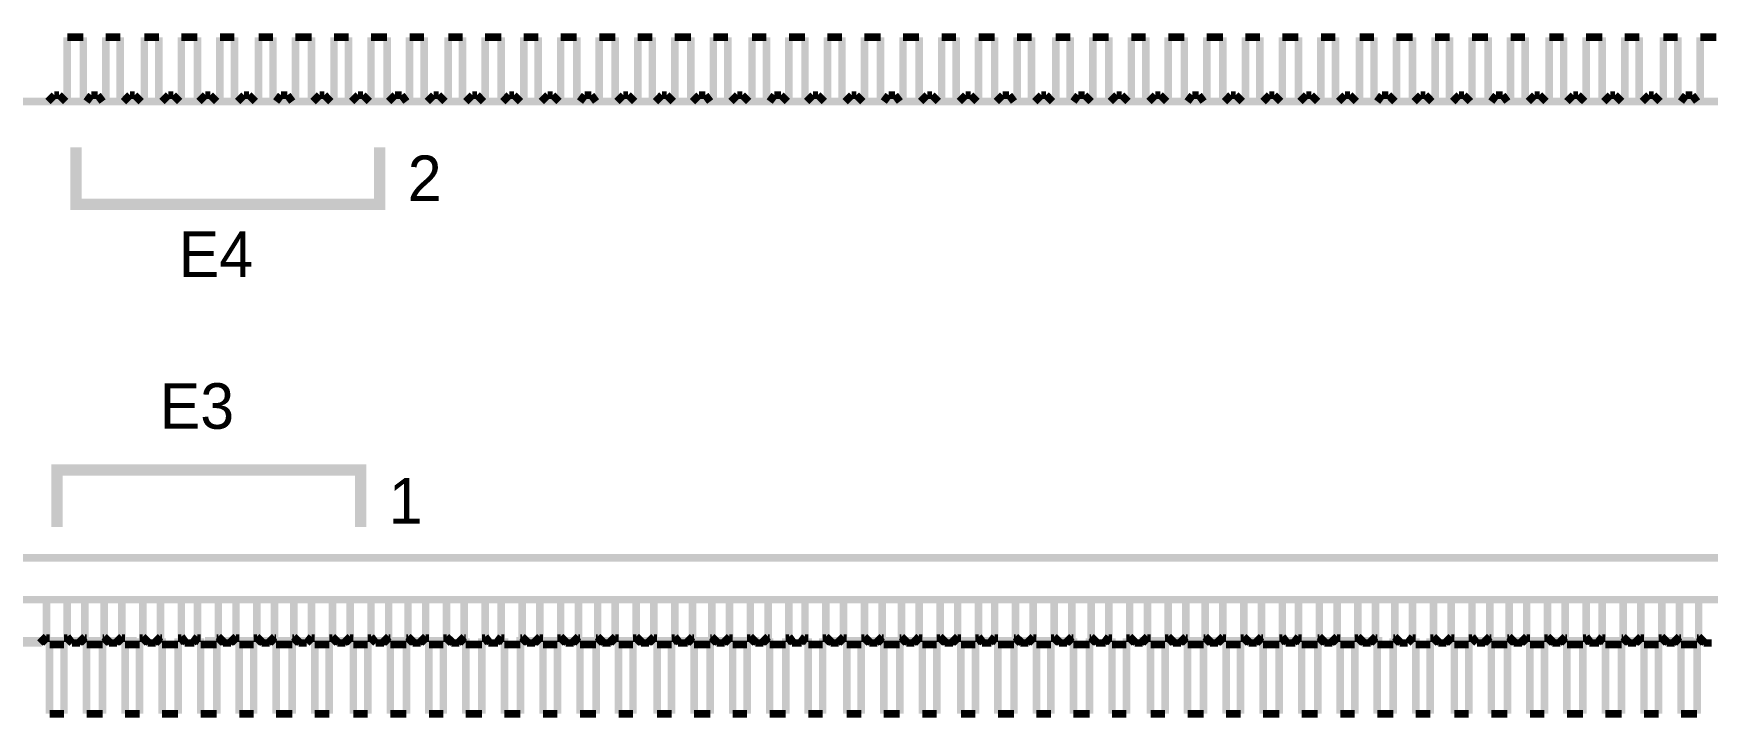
# Model space of a CAD drawing. Extents: x -18 to 363, y 0 to 182.
# Drawn here: x 105.94 to 127.99, y 76.24 to 85.25 of the extents above; entities that cross this region are included whole.
import ezdxf
from ezdxf.enums import TextEntityAlignment as Align

# ---------------------------------------------------------------- set-up
doc = ezdxf.new("R2010")
doc.units = 0
doc.header["$MEASUREMENT"] = 0
doc.layers.add('ASSEMBLY_OUTLINES_TOP', color=181, linetype='CONTINUOUS')
doc.styles.add('VERIBEST_GERBER_1', font='txt')

msp = doc.modelspace()

# ---------------------------------------------------------------- linework, layer by layer
at = {"layer": 'ASSEMBLY_OUTLINES_TOP'}
for points, const_width in [([(106.3855, 85.2005), (106.3855, 84.3535)], 0.1), ([(106.3855, 85.2005), (106.5975, 85.2005)], 0.1), ([(106.5975, 85.2005), (106.5975, 84.3535)], 0.1), ([(106.8935, 85.2005), (106.8935, 84.3535)], 0.1), ([(106.8935, 85.2005), (107.0845, 85.2005)], 0.1), ([(107.0845, 85.2005), (107.0845, 84.3535)], 0.1), ([(107.4015, 85.2005), (107.4015, 84.3535)], 0.1), ([(107.4015, 85.2005), (107.592, 85.2005)], 0.1), ([(107.592, 85.2005), (107.592, 84.3535)], 0.1), ([(107.8885, 85.2005), (107.8885, 84.3535)], 0.1), ([(107.8885, 85.2005), (108.1, 85.2005)], 0.1), ([(108.1, 85.2005), (108.1, 84.3535)], 0.1), ([(108.3965, 85.2005), (108.3965, 84.3535)], 0.1), ([(108.3965, 85.2005), (108.587, 85.2005)], 0.1), ([(108.587, 85.2005), (108.587, 84.3535)], 0.1), ([(108.905, 85.2005), (108.905, 84.3535)], 0.1), ([(108.905, 85.2005), (109.095, 85.2005)], 0.1), ([(109.095, 85.2005), (109.095, 84.3535)], 0.1), ([(109.3915, 85.2005), (109.3915, 84.3535)], 0.1), ([(109.3915, 85.2005), (109.603, 85.2005)], 0.1), ([(109.603, 85.2005), (109.603, 84.3535)], 0.1), ([(109.899, 85.2005), (109.899, 84.3535)], 0.1), ([(109.899, 85.2005), (110.09, 85.2005)], 0.1), ([(110.09, 85.2005), (110.09, 84.3535)], 0.1), ([(110.386, 85.2005), (110.386, 84.3535)], 0.1), ([(110.386, 85.2005), (110.5975, 85.2005)], 0.1), ([(110.5975, 85.2005), (110.5975, 84.3535)], 0.1), ([(110.894, 85.2005), (110.894, 84.3535)], 0.1), ([(110.894, 85.2005), (111.085, 85.2005)], 0.1), ([(111.085, 85.2005), (111.085, 84.3535)], 0.1), ([(111.4025, 85.2005), (111.4025, 84.3535)], 0.1), ([(111.4025, 85.2005), (111.5925, 85.2005)], 0.1), ([(111.5925, 85.2005), (111.5925, 84.3535)], 0.1), ([(111.889, 85.2005), (111.889, 84.3535)], 0.1), ([(111.889, 85.2005), (112.1005, 85.2005)], 0.1), ([(112.1005, 85.2005), (112.1005, 84.3535)], 0.1), ([(112.397, 85.2005), (112.397, 84.3535)], 0.1), ([(112.397, 85.2005), (112.5875, 85.2005)], 0.1), ([(112.5875, 85.2005), (112.5875, 84.3535)], 0.1), ([(112.884, 85.2005), (112.884, 84.3535)], 0.1), ([(112.884, 85.2005), (113.0955, 85.2005)], 0.1), ([(113.0955, 85.2005), (113.0955, 84.3535)], 0.1), ([(113.3915, 85.2005), (113.3915, 84.3535)], 0.1), ([(113.3915, 85.2005), (113.603, 85.2005)], 0.1), ([(113.603, 85.2005), (113.603, 84.3535)], 0.1), ([(113.8995, 85.2005), (113.8995, 84.3535)], 0.1), ([(113.8995, 85.2005), (114.0905, 85.2005)], 0.1), ([(114.0905, 85.2005), (114.0905, 84.3535)], 0.1), ([(114.3865, 85.2005), (114.3865, 84.3535)], 0.1), ([(114.3865, 85.2005), (114.598, 85.2005)], 0.1), ([(114.598, 85.2005), (114.598, 84.3535)], 0.1), ([(114.8945, 85.2005), (114.8945, 84.3535)], 0.1), ([(114.8945, 85.2005), (115.0855, 85.2005)], 0.1), ([(115.0855, 85.2005), (115.0855, 84.3535)], 0.1), ([(115.403, 85.2005), (115.403, 84.3535)], 0.1), ([(115.403, 85.2005), (115.593, 85.2005)], 0.1), ([(115.593, 85.2005), (115.593, 84.3535)], 0.1), ([(115.8895, 85.2005), (115.8895, 84.3535)], 0.1), ([(115.8895, 85.2005), (116.101, 85.2005)], 0.1), ([(116.101, 85.2005), (116.101, 84.3535)], 0.1), ([(116.397, 85.2005), (116.397, 84.3535)], 0.1), ([(116.397, 85.2005), (116.588, 85.2005)], 0.1), ([(116.588, 85.2005), (116.588, 84.3535)], 0.1), ([(116.8845, 85.2005), (116.8845, 84.3535)], 0.1), ([(116.8845, 85.2005), (117.096, 85.2005)], 0.1), ([(117.096, 85.2005), (117.096, 84.3535)], 0.1), ([(117.392, 85.2005), (117.392, 84.3535)], 0.1), ([(117.392, 85.2005), (117.6035, 85.2005)], 0.1), ([(117.6035, 85.2005), (117.6035, 84.3535)], 0.1), ([(117.9005, 85.2005), (117.9005, 84.3535)], 0.1), ([(117.9005, 85.2005), (118.091, 85.2005)], 0.1), ([(118.091, 85.2005), (118.091, 84.3535)], 0.1), ([(118.387, 85.2005), (118.387, 84.3535)], 0.1), ([(118.387, 85.2005), (118.5985, 85.2005)], 0.1), ([(118.5985, 85.2005), (118.5985, 84.3535)], 0.1), ([(118.895, 85.2005), (118.895, 84.3535)], 0.1), ([(118.895, 85.2005), (119.0855, 85.2005)], 0.1), ([(119.0855, 85.2005), (119.0855, 84.3535)], 0.1), ([(119.4035, 85.2005), (119.4035, 84.3535)], 0.1), ([(119.4035, 85.2005), (119.5935, 85.2005)], 0.1), ([(119.5935, 85.2005), (119.5935, 84.3535)], 0.1), ([(119.89, 85.2005), (119.89, 84.3535)], 0.1), ([(119.89, 85.2005), (120.1015, 85.2005)], 0.1), ([(120.1015, 85.2005), (120.1015, 84.3535)], 0.1), ([(120.3985, 85.2005), (120.3985, 84.3535)], 0.1), ([(120.3985, 85.2005), (120.5885, 85.2005)], 0.1), ([(120.5885, 85.2005), (120.5885, 84.3535)], 0.1), ([(120.885, 85.2005), (120.885, 84.3535)], 0.1), ([(120.885, 85.2005), (121.0965, 85.2005)], 0.1), ([(121.0965, 85.2005), (121.0965, 84.3535)], 0.1), ([(121.3925, 85.2005), (121.3925, 84.3535)], 0.1), ([(121.3925, 85.2005), (121.605, 85.2005)], 0.1), ([(121.605, 85.2005), (121.605, 84.3535)], 0.1), ([(121.901, 85.2005), (121.901, 84.3535)], 0.1), ([(121.901, 85.2005), (122.0915, 85.2005)], 0.1), ([(122.0915, 85.2005), (122.0915, 84.3535)], 0.1), ([(122.3875, 85.2005), (122.3875, 84.3535)], 0.1), ([(122.3875, 85.2005), (122.599, 85.2005)], 0.1), ([(122.599, 85.2005), (122.599, 84.3535)], 0.1), ([(122.8955, 85.2005), (122.8955, 84.3535)], 0.1), ([(122.8955, 85.2005), (123.086, 85.2005)], 0.1), ([(123.086, 85.2005), (123.086, 84.3535)], 0.1), ([(123.404, 85.2005), (123.404, 84.3535)], 0.1), ([(123.404, 85.2005), (123.594, 85.2005)], 0.1), ([(123.594, 85.2005), (123.594, 84.3535)], 0.1), ([(123.8905, 85.2005), (123.8905, 84.3535)], 0.1), ([(123.8905, 85.2005), (124.1025, 85.2005)], 0.1), ([(124.1025, 85.2005), (124.1025, 84.3535)], 0.1), ([(124.399, 85.2005), (124.399, 84.3535)], 0.1), ([(124.399, 85.2005), (124.589, 85.2005)], 0.1), ([(124.589, 85.2005), (124.589, 84.3535)], 0.1), ([(124.885, 85.2005), (124.885, 84.3535)], 0.1), ([(124.885, 85.2005), (125.097, 85.2005)], 0.1), ([(125.097, 85.2005), (125.097, 84.3535)], 0.1), ([(125.393, 85.2005), (125.393, 84.3535)], 0.1), ([(125.393, 85.2005), (125.584, 85.2005)], 0.1), ([(125.584, 85.2005), (125.584, 84.3535)], 0.1), ([(125.9015, 85.2005), (125.9015, 84.3535)], 0.1), ([(125.9015, 85.2005), (126.0915, 85.2005)], 0.1), ([(126.0915, 85.2005), (126.0915, 84.3535)], 0.1), ([(126.388, 85.2005), (126.388, 84.3535)], 0.1), ([(126.388, 85.2005), (126.5995, 85.2005)], 0.1), ([(126.5995, 85.2005), (126.5995, 84.3535)], 0.1), ([(126.8965, 85.2005), (126.8965, 84.3535)], 0.1), ([(126.8965, 85.2005), (127.0865, 85.2005)], 0.1), ([(127.0865, 85.2005), (127.0865, 84.3535)], 0.1), ([(127.4045, 85.2005), (127.4045, 84.3535)], 0.1), ([(127.4045, 85.2005), (127.5945, 85.2005)], 0.1), ([(127.5945, 85.2005), (127.5945, 84.3535)], 0.1), ([(127.8905, 85.2005), (127.8905, 84.3535)], 0.1), ([(127.8905, 85.2005), (128.103, 85.2005)], 0.1), ([(106.2165, 84.4385), (106.1315, 84.3535)], 0.1), ([(106.2795, 84.4385), (106.2165, 84.4385)], 0.1), ([(106.3645, 84.3535), (106.2795, 84.4385)], 0.1), ([(106.7035, 84.4385), (106.64, 84.3535)], 0.1), ([(106.788, 84.4385), (106.7035, 84.4385)], 0.1), ([(106.8515, 84.3535), (106.788, 84.4385)], 0.1), ([(107.211, 84.4385), (107.1265, 84.3535)], 0.1), ([(107.2745, 84.4385), (107.211, 84.4385)], 0.1), ([(107.3595, 84.3535), (107.2745, 84.4385)], 0.1), ([(107.719, 84.4385), (107.6345, 84.3535)], 0.1), ([(107.7825, 84.4385), (107.719, 84.4385)], 0.1), ([(107.867, 84.3535), (107.7825, 84.4385)], 0.1), ([(108.206, 84.4385), (108.1215, 84.3535)], 0.1), ([(108.2695, 84.4385), (108.206, 84.4385)], 0.1), ([(108.3545, 84.3535), (108.2695, 84.4385)], 0.1), ([(108.714, 84.4385), (108.629, 84.3535)], 0.1), ([(108.7775, 84.4385), (108.714, 84.4385)], 0.1), ([(108.862, 84.3535), (108.7775, 84.4385)], 0.1), ([(109.201, 84.4385), (109.137, 84.3535)], 0.1), ([(109.286, 84.4385), (109.201, 84.4385)], 0.1), ([(109.349, 84.3535), (109.286, 84.4385)], 0.1), ([(109.709, 84.4385), (109.624, 84.3535)], 0.1), ([(109.7725, 84.4385), (109.709, 84.4385)], 0.1), ([(109.857, 84.3535), (109.7725, 84.4385)], 0.1), ([(110.2165, 84.4385), (110.132, 84.3535)], 0.1), ([(110.28, 84.4385), (110.2165, 84.4385)], 0.1), ([(110.365, 84.3535), (110.28, 84.4385)], 0.1), ([(110.704, 84.4385), (110.619, 84.3535)], 0.1), ([(110.7885, 84.4385), (110.704, 84.4385)], 0.1), ([(110.852, 84.3535), (110.7885, 84.4385)], 0.1), ([(111.2115, 84.4385), (111.127, 84.3535)], 0.1), ([(111.275, 84.4385), (111.2115, 84.4385)], 0.1), ([(111.36, 84.3535), (111.275, 84.4385)], 0.1), ([(111.7195, 84.4385), (111.6345, 84.3535)], 0.1), ([(111.783, 84.4385), (111.7195, 84.4385)], 0.1), ([(111.8675, 84.3535), (111.783, 84.4385)], 0.1), ([(112.2065, 84.4385), (112.122, 84.3535)], 0.1), ([(112.27, 84.4385), (112.2065, 84.4385)], 0.1), ([(112.3545, 84.3535), (112.27, 84.4385)], 0.1), ([(112.7145, 84.4385), (112.6295, 84.3535)], 0.1), ([(112.778, 84.4385), (112.7145, 84.4385)], 0.1), ([(112.8625, 84.3535), (112.778, 84.4385)], 0.1), ([(113.2015, 84.4385), (113.138, 84.3535)], 0.1), ([(113.2865, 84.4385), (113.2015, 84.4385)], 0.1), ([(113.3495, 84.3535), (113.2865, 84.4385)], 0.1), ([(113.7095, 84.4385), (113.6245, 84.3535)], 0.1), ([(113.7725, 84.4385), (113.7095, 84.4385)], 0.1), ([(113.8575, 84.3535), (113.7725, 84.4385)], 0.1), ([(114.217, 84.4385), (114.1325, 84.3535)], 0.1), ([(114.2805, 84.4385), (114.217, 84.4385)], 0.1), ([(114.3655, 84.3535), (114.2805, 84.4385)], 0.1), ([(114.7045, 84.4385), (114.6195, 84.3535)], 0.1), ([(114.789, 84.4385), (114.7045, 84.4385)], 0.1), ([(114.8525, 84.3535), (114.789, 84.4385)], 0.1), ([(115.212, 84.4385), (115.1275, 84.3535)], 0.1), ([(115.2755, 84.4385), (115.212, 84.4385)], 0.1), ([(115.36, 84.3535), (115.2755, 84.4385)], 0.1), ([(115.699, 84.4385), (115.636, 84.3535)], 0.1), ([(115.784, 84.4385), (115.699, 84.4385)], 0.1), ([(115.868, 84.3535), (115.784, 84.4385)], 0.1), ([(116.207, 84.4385), (116.1225, 84.3535)], 0.1), ([(116.2705, 84.4385), (116.207, 84.4385)], 0.1), ([(116.355, 84.3535), (116.2705, 84.4385)], 0.1), ([(116.715, 84.4385), (116.63, 84.3535)], 0.1), ([(116.778, 84.4385), (116.715, 84.4385)], 0.1), ([(116.863, 84.3535), (116.778, 84.4385)], 0.1), ([(117.202, 84.4385), (117.1385, 84.3535)], 0.1), ([(117.2865, 84.4385), (117.202, 84.4385)], 0.1), ([(117.35, 84.3535), (117.2865, 84.4385)], 0.1), ([(117.71, 84.4385), (117.625, 84.3535)], 0.1), ([(117.773, 84.4385), (117.71, 84.4385)], 0.1), ([(117.858, 84.3535), (117.773, 84.4385)], 0.1), ([(118.2175, 84.4385), (118.133, 84.3535)], 0.1), ([(118.2815, 84.4385), (118.2175, 84.4385)], 0.1), ([(118.3655, 84.3535), (118.2815, 84.4385)], 0.1), ([(118.7045, 84.4385), (118.62, 84.3535)], 0.1), ([(118.7895, 84.4385), (118.7045, 84.4385)], 0.1), ([(118.853, 84.3535), (118.7895, 84.4385)], 0.1), ([(119.2125, 84.4385), (119.128, 84.3535)], 0.1), ([(119.276, 84.4385), (119.2125, 84.4385)], 0.1), ([(119.3605, 84.3535), (119.276, 84.4385)], 0.1), ([(119.6995, 84.4385), (119.6365, 84.3535)], 0.1), ([(119.7845, 84.4385), (119.6995, 84.4385)], 0.1), ([(119.869, 84.3535), (119.7845, 84.4385)], 0.1), ([(120.2075, 84.4385), (120.1225, 84.3535)], 0.1), ([(120.271, 84.4385), (120.2075, 84.4385)], 0.1), ([(120.3555, 84.3535), (120.271, 84.4385)], 0.1), ([(120.7155, 84.4385), (120.6305, 84.3535)], 0.1), ([(120.7785, 84.4385), (120.7155, 84.4385)], 0.1), ([(120.8635, 84.3535), (120.7785, 84.4385)], 0.1), ([(121.2025, 84.4385), (121.139, 84.3535)], 0.1), ([(121.287, 84.4385), (121.2025, 84.4385)], 0.1), ([(121.3505, 84.3535), (121.287, 84.4385)], 0.1), ([(121.71, 84.4385), (121.6255, 84.3535)], 0.1), ([(121.7735, 84.4385), (121.71, 84.4385)], 0.1), ([(121.8585, 84.3535), (121.7735, 84.4385)], 0.1), ([(122.218, 84.4385), (122.134, 84.3535)], 0.1), ([(122.282, 84.4385), (122.218, 84.4385)], 0.1), ([(122.366, 84.3535), (122.282, 84.4385)], 0.1), ([(122.705, 84.4385), (122.6205, 84.3535)], 0.1), ([(122.7685, 84.4385), (122.705, 84.4385)], 0.1), ([(122.8535, 84.3535), (122.7685, 84.4385)], 0.1), ([(123.213, 84.4385), (123.128, 84.3535)], 0.1), ([(123.2765, 84.4385), (123.213, 84.4385)], 0.1), ([(123.361, 84.3535), (123.2765, 84.4385)], 0.1), ([(123.7, 84.4385), (123.6365, 84.3535)], 0.1), ([(123.785, 84.4385), (123.7, 84.4385)], 0.1), ([(123.8695, 84.3535), (123.785, 84.4385)], 0.1), ([(124.208, 84.4385), (124.123, 84.3535)], 0.1), ([(124.2715, 84.4385), (124.208, 84.4385)], 0.1), ([(124.356, 84.3535), (124.2715, 84.4385)], 0.1), ([(124.7155, 84.4385), (124.6315, 84.3535)], 0.1), ([(124.78, 84.4385), (124.7155, 84.4385)], 0.1), ([(124.864, 84.3535), (124.78, 84.4385)], 0.1), ([(125.203, 84.4385), (125.1395, 84.3535)], 0.1), ([(125.2875, 84.4385), (125.203, 84.4385)], 0.1), ([(125.351, 84.3535), (125.2875, 84.4385)], 0.1), ([(125.7105, 84.4385), (125.626, 84.3535)], 0.1), ([(125.774, 84.4385), (125.7105, 84.4385)], 0.1), ([(125.859, 84.3535), (125.774, 84.4385)], 0.1), ([(126.219, 84.4385), (126.1345, 84.3535)], 0.1), ([(126.2825, 84.4385), (126.219, 84.4385)], 0.1), ([(126.3675, 84.3535), (126.2825, 84.4385)], 0.1), ([(126.7055, 84.4385), (126.621, 84.3535)], 0.1), ([(126.769, 84.4385), (126.7055, 84.4385)], 0.1), ([(126.854, 84.3535), (126.769, 84.4385)], 0.1), ([(127.2135, 84.4385), (127.1285, 84.3535)], 0.1), ([(127.2775, 84.4385), (127.2135, 84.4385)], 0.1), ([(127.3615, 84.3535), (127.2775, 84.4385)], 0.1), ([(127.7005, 84.4385), (127.637, 84.3535)], 0.1), ([(127.7855, 84.4385), (127.7005, 84.4385)], 0.1), ([(127.8485, 84.3535), (127.7855, 84.4385)], 0.1), ([(97.45335, 84.3535), (184.0465, 84.3535)], 0.1), ([(106.5, 83.75), (106.5, 83), (110.5, 83), (110.5, 83.75)], 0.15), ([(106.25, 78.75), (106.25, 79.5), (110.25, 79.5), (110.25, 78.75)], 0.15), ([(99.54865, 78.3425), (181.9505, 78.3425)], 0.1), ([(99.54865, 77.792), (181.9505, 77.792)], 0.1), ([(106.111, 77.792), (106.111, 77.284)], 0.1), ([(106.3855, 77.792), (106.3855, 77.284)], 0.1), ([(106.6185, 77.792), (106.6185, 77.284)], 0.1), ([(106.872, 77.792), (106.872, 77.284)], 0.1), ([(107.105, 77.792), (107.105, 77.284)], 0.1), ([(107.3805, 77.792), (107.3805, 77.284)], 0.1), ([(107.6135, 77.792), (107.6135, 77.284)], 0.1), ([(107.8885, 77.792), (107.8885, 77.284)], 0.1), ([(108.1, 77.792), (108.1, 77.284)], 0.1), ([(108.3755, 77.792), (108.3755, 77.284)], 0.1), ([(108.608, 77.792), (108.608, 77.284)], 0.1), ([(108.8835, 77.792), (108.8835, 77.284)], 0.1), ([(109.1165, 77.792), (109.1165, 77.284)], 0.1), ([(109.37, 77.792), (109.37, 77.284)], 0.1), ([(109.603, 77.792), (109.603, 77.284)], 0.1), ([(109.8785, 77.792), (109.8785, 77.284)], 0.1), ([(110.1115, 77.792), (110.1115, 77.284)], 0.1), ([(110.386, 77.792), (110.386, 77.284)], 0.1), ([(110.619, 77.792), (110.619, 77.284)], 0.1), ([(110.8735, 77.792), (110.8735, 77.284)], 0.1), ([(111.1055, 77.792), (111.1055, 77.284)], 0.1), ([(111.381, 77.792), (111.381, 77.284)], 0.1), ([(111.614, 77.792), (111.614, 77.284)], 0.1), ([(111.889, 77.792), (111.889, 77.284)], 0.1), ([(112.1005, 77.792), (112.1005, 77.284)], 0.1), ([(112.376, 77.792), (112.376, 77.284)], 0.1), ([(112.609, 77.792), (112.609, 77.284)], 0.1), ([(112.884, 77.792), (112.884, 77.284)], 0.1), ([(113.117, 77.792), (113.117, 77.284)], 0.1), ([(113.3705, 77.792), (113.3705, 77.284)], 0.1), ([(113.603, 77.792), (113.603, 77.284)], 0.1), ([(113.879, 77.792), (113.879, 77.284)], 0.1), ([(114.1115, 77.792), (114.1115, 77.284)], 0.1), ([(114.3865, 77.792), (114.3865, 77.284)], 0.1), ([(114.6195, 77.792), (114.6195, 77.284)], 0.1), ([(114.874, 77.792), (114.874, 77.284)], 0.1), ([(115.1065, 77.792), (115.1065, 77.284)], 0.1), ([(115.3815, 77.792), (115.3815, 77.284)], 0.1), ([(115.6145, 77.792), (115.6145, 77.284)], 0.1), ([(115.8895, 77.792), (115.8895, 77.284)], 0.1), ([(116.101, 77.792), (116.101, 77.284)], 0.1), ([(116.3765, 77.792), (116.3765, 77.284)], 0.1), ([(116.6095, 77.792), (116.6095, 77.284)], 0.1), ([(116.8845, 77.792), (116.8845, 77.284)], 0.1), ([(117.117, 77.792), (117.117, 77.284)], 0.1), ([(117.3715, 77.792), (117.3715, 77.284)], 0.1), ([(117.6035, 77.792), (117.6035, 77.284)], 0.1), ([(117.8795, 77.792), (117.8795, 77.284)], 0.1), ([(118.112, 77.792), (118.112, 77.284)], 0.1), ([(118.387, 77.792), (118.387, 77.284)], 0.1), ([(118.5985, 77.792), (118.5985, 77.284)], 0.1), ([(118.874, 77.792), (118.874, 77.284)], 0.1), ([(119.107, 77.792), (119.107, 77.284)], 0.1), ([(119.382, 77.792), (119.382, 77.284)], 0.1), ([(119.615, 77.792), (119.615, 77.284)], 0.1), ([(119.869, 77.792), (119.869, 77.284)], 0.1), ([(120.1015, 77.792), (120.1015, 77.284)], 0.1), ([(120.377, 77.792), (120.377, 77.284)], 0.1), ([(120.61, 77.792), (120.61, 77.284)], 0.1), ([(120.885, 77.792), (120.885, 77.284)], 0.1), ([(121.1175, 77.792), (121.1175, 77.284)], 0.1), ([(121.372, 77.792), (121.372, 77.284)], 0.1), ([(121.605, 77.792), (121.605, 77.284)], 0.1), ([(121.8795, 77.792), (121.8795, 77.284)], 0.1), ([(122.1125, 77.792), (122.1125, 77.284)], 0.1), ([(122.3875, 77.792), (122.3875, 77.284)], 0.1), ([(122.599, 77.792), (122.599, 77.284)], 0.1), ([(122.8745, 77.792), (122.8745, 77.284)], 0.1), ([(123.1075, 77.792), (123.1075, 77.284)], 0.1), ([(123.3825, 77.792), (123.3825, 77.284)], 0.1), ([(123.6155, 77.792), (123.6155, 77.284)], 0.1), ([(123.8695, 77.792), (123.8695, 77.284)], 0.1), ([(124.1025, 77.792), (124.1025, 77.284)], 0.1), ([(124.3775, 77.792), (124.3775, 77.284)], 0.1), ([(124.6105, 77.792), (124.6105, 77.284)], 0.1), ([(124.885, 77.792), (124.885, 77.284)], 0.1), ([(125.118, 77.792), (125.118, 77.284)], 0.1), ([(125.3725, 77.792), (125.3725, 77.284)], 0.1), ([(125.605, 77.792), (125.605, 77.284)], 0.1), ([(125.88, 77.792), (125.88, 77.284)], 0.1), ([(126.113, 77.792), (126.113, 77.284)], 0.1), ([(126.388, 77.792), (126.388, 77.284)], 0.1), ([(126.5995, 77.792), (126.5995, 77.284)], 0.1), ([(126.875, 77.792), (126.875, 77.284)], 0.1), ([(127.108, 77.792), (127.108, 77.284)], 0.1), ([(127.383, 77.792), (127.383, 77.284)], 0.1), ([(127.616, 77.792), (127.616, 77.284)], 0.1), ([(127.87, 77.792), (127.87, 77.284)], 0.1), ([(104.1005, 77.25), (107.3009, 77.25)], 0.1), ([(104.94635, 77.2205), (106.047, 77.2205)], 0.1), ([(106.026, 77.2205), (106.111, 77.305)], 0.1), ([(106.047, 77.2205), (106.111, 77.284)], 0.1), ([(106.111, 77.284), (106.153, 77.284)], 0.1), ([(106.153, 76.289), (106.153, 77.284)], 0.1), ([(106.153, 77.1995), (106.343, 77.1995)], 0.1), ([(106.343, 76.289), (106.343, 77.284)], 0.1), ([(106.343, 77.284), (106.3855, 77.284)], 0.1), ([(106.3855, 77.305), (106.449, 77.2205)], 0.1), ([(106.449, 77.2205), (106.3855, 77.284)], 0.1), ([(106.449, 77.2205), (106.555, 77.2205)], 0.1), ([(106.534, 77.2205), (106.6185, 77.305)], 0.1), ([(106.555, 77.2205), (106.6185, 77.284)], 0.1), ([(106.6185, 77.284), (106.64, 77.284)], 0.1), ([(106.64, 76.289), (106.64, 77.284)], 0.1), ([(106.64, 77.1995), (106.8515, 77.1995)], 0.1), ([(106.8515, 76.289), (106.8515, 77.284)], 0.1), ([(106.8515, 77.284), (106.872, 77.284)], 0.1), ([(106.872, 77.305), (106.957, 77.2205)], 0.1), ([(106.9365, 77.2205), (106.872, 77.284)], 0.1), ([(106.9365, 77.2205), (107.0415, 77.2205)], 0.1), ([(107.0205, 77.2205), (107.105, 77.305)], 0.1), ([(107.0415, 77.2205), (107.105, 77.284)], 0.1), ([(107.105, 77.284), (107.148, 77.284)], 0.1), ([(107.148, 76.289), (107.148, 77.284)], 0.1), ([(107.148, 77.1995), (107.338, 77.1995)], 0.1), ([(107.338, 76.289), (107.338, 77.284)], 0.1), ([(107.338, 77.284), (107.3805, 77.284)], 0.1), ([(107.3805, 77.305), (107.4655, 77.2205)], 0.1), ([(107.444, 77.2205), (107.3805, 77.284)], 0.1), ([(107.444, 77.2205), (107.5495, 77.2205)], 0.1), ([(107.529, 77.2205), (107.6135, 77.305)], 0.1), ([(107.5495, 77.2205), (107.6135, 77.284)], 0.1), ([(107.6135, 77.284), (107.6345, 77.284)], 0.1), ([(107.6345, 76.289), (107.6345, 77.284)], 0.1), ([(107.6345, 77.1995), (107.8465, 77.1995)], 0.1), ([(107.8465, 76.289), (107.8465, 77.284)], 0.1), ([(107.8465, 77.284), (107.8885, 77.284)], 0.1), ([(107.8885, 77.305), (107.952, 77.2205)], 0.1), ([(107.9305, 77.2205), (107.8885, 77.284)], 0.1), ([(107.9305, 77.2205), (108.058, 77.2205)], 0.1), ([(108.0365, 77.2205), (108.1, 77.305)], 0.1), ([(108.058, 77.2205), (108.1, 77.284)], 0.1), ([(108.1, 77.284), (108.1425, 77.284)], 0.1), ([(108.1425, 76.289), (108.1425, 77.284)], 0.1), ([(108.1425, 77.1995), (108.3545, 77.1995)], 0.1), ([(108.201, 77.25), (111.4014, 77.25)], 0.1), ([(108.3545, 76.289), (108.3545, 77.284)], 0.1), ([(108.3545, 77.284), (108.3755, 77.284)], 0.1), ([(108.3755, 77.305), (108.4595, 77.2205)], 0.1), ([(108.439, 77.2205), (108.3755, 77.284)], 0.1), ([(108.439, 77.2205), (108.5445, 77.2205)], 0.1), ([(108.524, 77.2205), (108.608, 77.305)], 0.1), ([(108.5445, 77.2205), (108.608, 77.284)], 0.1), ([(108.608, 77.284), (108.6505, 77.284)], 0.1), ([(108.6505, 76.289), (108.6505, 77.284)], 0.1), ([(108.6505, 77.1995), (108.8405, 77.1995)], 0.1), ([(108.8405, 76.289), (108.8405, 77.284)], 0.1), ([(108.8405, 77.284), (108.8835, 77.284)], 0.1), ([(108.8835, 77.305), (108.968, 77.2205)], 0.1), ([(108.947, 77.2205), (108.8835, 77.284)], 0.1), ([(108.947, 77.2205), (109.053, 77.2205)], 0.1), ([(109.0315, 77.2205), (109.1165, 77.305)], 0.1), ([(109.053, 77.2205), (109.1165, 77.284)], 0.1), ([(109.1165, 77.284), (109.137, 77.284)], 0.1), ([(109.137, 76.289), (109.137, 77.284)], 0.1), ([(109.137, 77.1995), (109.349, 77.1995)], 0.1), ([(109.349, 76.289), (109.349, 77.284)], 0.1), ([(109.349, 77.284), (109.37, 77.284)], 0.1), ([(109.37, 77.305), (109.4545, 77.2205)], 0.1), ([(109.434, 77.2205), (109.37, 77.284)], 0.1), ([(109.434, 77.2205), (109.5395, 77.2205)], 0.1), ([(109.5395, 77.2205), (109.603, 77.305)], 0.1), ([(109.5395, 77.2205), (109.603, 77.284)], 0.1), ([(109.603, 77.284), (109.6455, 77.284)], 0.1), ([(109.6455, 76.289), (109.6455, 77.284)], 0.1), ([(109.6455, 77.1995), (109.8355, 77.1995)], 0.1), ([(109.8355, 76.289), (109.8355, 77.284)], 0.1), ([(109.8355, 77.284), (109.8785, 77.284)], 0.1), ([(109.8785, 77.305), (109.963, 77.2205)], 0.1), ([(109.942, 77.2205), (109.8785, 77.284)], 0.1), ([(109.942, 77.2205), (110.047, 77.2205)], 0.1), ([(110.0265, 77.2205), (110.1115, 77.305)], 0.1), ([(110.047, 77.2205), (110.1115, 77.284)], 0.1), ([(110.1115, 77.284), (110.1535, 77.284)], 0.1), ([(110.1535, 76.289), (110.1535, 77.284)], 0.1), ([(110.1535, 77.1995), (110.344, 77.1995)], 0.1), ([(110.344, 76.289), (110.344, 77.284)], 0.1), ([(110.344, 77.284), (110.386, 77.284)], 0.1), ([(110.386, 77.305), (110.4495, 77.2205)], 0.1), ([(110.4495, 77.2205), (110.386, 77.284)], 0.1), ([(110.4495, 77.2205), (110.5555, 77.2205)], 0.1), ([(110.5345, 77.2205), (110.619, 77.305)], 0.1), ([(110.5555, 77.2205), (110.619, 77.284)], 0.1), ([(110.619, 77.284), (110.6405, 77.284)], 0.1), ([(110.6405, 76.289), (110.6405, 77.284)], 0.1), ([(110.6405, 77.1995), (110.852, 77.1995)], 0.1), ([(110.852, 76.289), (110.852, 77.284)], 0.1), ([(110.852, 77.284), (110.8735, 77.284)], 0.1), ([(110.8735, 77.305), (110.9575, 77.2205)], 0.1), ([(110.9365, 77.2205), (110.8735, 77.284)], 0.1), ([(110.9365, 77.2205), (111.042, 77.2205)], 0.1), ([(111.0215, 77.2205), (111.1055, 77.305)], 0.1), ([(111.042, 77.2205), (111.1055, 77.284)], 0.1), ([(111.1055, 77.284), (111.148, 77.284)], 0.1), ([(111.148, 76.289), (111.148, 77.284)], 0.1), ([(111.148, 77.1995), (111.3385, 77.1995)], 0.1), ([(111.3385, 76.289), (111.3385, 77.284)], 0.1), ([(111.3385, 77.284), (111.381, 77.284)], 0.1), ([(111.381, 77.305), (111.466, 77.2205)], 0.1), ([(111.4445, 77.2205), (111.381, 77.284)], 0.1), ([(111.4445, 77.2205), (111.5505, 77.2205)], 0.1), ([(111.5295, 77.2205), (111.614, 77.305)], 0.1), ([(111.5505, 77.2205), (111.614, 77.284)], 0.1), ([(111.614, 77.284), (111.6345, 77.284)], 0.1), ([(111.6345, 76.289), (111.6345, 77.284)], 0.1), ([(111.6345, 77.1995), (111.847, 77.1995)], 0.1), ([(111.847, 76.289), (111.847, 77.284)], 0.1), ([(111.847, 77.284), (111.889, 77.284)], 0.1), ([(111.889, 77.305), (111.9525, 77.2205)], 0.1), ([(111.9315, 77.2205), (111.889, 77.284)], 0.1), ([(111.9315, 77.2205), (112.0585, 77.2205)], 0.1), ([(112.037, 77.2205), (112.1005, 77.305)], 0.1), ([(112.0585, 77.2205), (112.1005, 77.284)], 0.1), ([(112.1005, 77.284), (112.143, 77.284)], 0.1), ([(112.143, 76.289), (112.143, 77.284)], 0.1), ([(112.143, 77.1995), (112.3545, 77.1995)], 0.1), ([(112.3015, 77.25), (115.5019, 77.25)], 0.1), ([(112.3545, 76.289), (112.3545, 77.284)], 0.1), ([(112.3545, 77.284), (112.376, 77.284)], 0.1), ([(112.376, 77.305), (112.461, 77.2205)], 0.1), ([(112.4395, 77.2205), (112.376, 77.284)], 0.1), ([(112.4395, 77.2205), (112.545, 77.2205)], 0.1), ([(112.524, 77.2205), (112.609, 77.305)], 0.1), ([(112.545, 77.2205), (112.609, 77.284)], 0.1), ([(112.609, 77.284), (112.651, 77.284)], 0.1), ([(112.651, 76.289), (112.651, 77.284)], 0.1), ([(112.651, 77.1995), (112.841, 77.1995)], 0.1), ([(112.841, 76.289), (112.841, 77.284)], 0.1), ([(112.841, 77.284), (112.884, 77.284)], 0.1), ([(112.884, 77.305), (112.9685, 77.2205)], 0.1), ([(112.9475, 77.2205), (112.884, 77.284)], 0.1), ([(112.9475, 77.2205), (113.0535, 77.2205)], 0.1), ([(113.032, 77.2205), (113.117, 77.305)], 0.1), ([(113.0535, 77.2205), (113.117, 77.284)], 0.1), ([(113.117, 77.284), (113.138, 77.284)], 0.1), ([(113.138, 76.289), (113.138, 77.284)], 0.1), ([(113.138, 77.1995), (113.3495, 77.1995)], 0.1), ([(113.3495, 76.289), (113.3495, 77.284)], 0.1), ([(113.3495, 77.284), (113.3705, 77.284)], 0.1), ([(113.3705, 77.305), (113.455, 77.2205)], 0.1), ([(113.4345, 77.2205), (113.3705, 77.284)], 0.1), ([(113.4345, 77.2205), (113.54, 77.2205)], 0.1), ([(113.519, 77.2205), (113.603, 77.305)], 0.1), ([(113.54, 77.2205), (113.603, 77.284)], 0.1), ([(113.603, 77.284), (113.646, 77.284)], 0.1), ([(113.646, 76.289), (113.646, 77.284)], 0.1), ([(113.646, 77.1995), (113.836, 77.1995)], 0.1), ([(113.836, 76.289), (113.836, 77.284)], 0.1), ([(113.836, 77.284), (113.879, 77.284)], 0.1), ([(113.879, 77.305), (113.9635, 77.2205)], 0.1), ([(113.942, 77.2205), (113.879, 77.284)], 0.1), ([(113.942, 77.2205), (114.0485, 77.2205)], 0.1), ([(114.027, 77.2205), (114.1115, 77.305)], 0.1), ([(114.0485, 77.2205), (114.1115, 77.284)], 0.1), ([(114.1115, 77.284), (114.154, 77.284)], 0.1), ([(114.154, 76.289), (114.154, 77.284)], 0.1), ([(114.154, 77.1995), (114.3445, 77.1995)], 0.1), ([(114.3445, 76.289), (114.3445, 77.284)], 0.1), ([(114.3445, 77.284), (114.3865, 77.284)], 0.1), ([(114.3865, 77.305), (114.45, 77.2205)], 0.1), ([(114.4285, 77.2205), (114.3865, 77.284)], 0.1), ([(114.4285, 77.2205), (114.556, 77.2205)], 0.1), ([(114.535, 77.2205), (114.6195, 77.305)], 0.1), ([(114.556, 77.2205), (114.6195, 77.284)], 0.1), ([(114.6195, 77.284), (114.641, 77.284)], 0.1), ([(114.641, 76.289), (114.641, 77.284)], 0.1), ([(114.641, 77.1995), (114.8525, 77.1995)], 0.1), ([(114.8525, 76.289), (114.8525, 77.284)], 0.1), ([(114.8525, 77.284), (114.874, 77.284)], 0.1), ([(114.874, 77.305), (114.958, 77.2205)], 0.1), ([(114.937, 77.2205), (114.874, 77.284)], 0.1), ([(114.937, 77.2205), (115.0425, 77.2205)], 0.1), ([(115.022, 77.2205), (115.1065, 77.305)], 0.1), ([(115.0425, 77.2205), (115.1065, 77.284)], 0.1), ([(115.1065, 77.284), (115.1485, 77.284)], 0.1), ([(115.1485, 76.289), (115.1485, 77.284)], 0.1), ([(115.1485, 77.1995), (115.339, 77.1995)], 0.1), ([(115.339, 76.289), (115.339, 77.284)], 0.1), ([(115.339, 77.284), (115.3815, 77.284)], 0.1), ([(115.3815, 77.305), (115.4665, 77.2205)], 0.1), ([(115.445, 77.2205), (115.3815, 77.284)], 0.1), ([(115.445, 77.2205), (115.551, 77.2205)], 0.1), ([(115.5295, 77.2205), (115.6145, 77.305)], 0.1), ([(115.551, 77.2205), (115.6145, 77.284)], 0.1), ([(115.6145, 77.284), (115.636, 77.284)], 0.1), ([(115.636, 76.289), (115.636, 77.284)], 0.1), ([(115.636, 77.1995), (115.8475, 77.1995)], 0.1), ([(115.8475, 76.289), (115.8475, 77.284)], 0.1), ([(115.8475, 77.284), (115.8895, 77.284)], 0.1), ([(115.8895, 77.305), (115.953, 77.2205)], 0.1), ([(115.932, 77.2205), (115.8895, 77.284)], 0.1), ([(115.932, 77.2205), (116.059, 77.2205)], 0.1), ([(116.0375, 77.2205), (116.101, 77.305)], 0.1), ([(116.059, 77.2205), (116.101, 77.284)], 0.1), ([(116.101, 77.284), (116.1435, 77.284)], 0.1), ([(116.1435, 76.289), (116.1435, 77.284)], 0.1), ([(116.1435, 77.1995), (116.334, 77.1995)], 0.1), ([(116.334, 76.289), (116.334, 77.284)], 0.1), ([(116.334, 77.284), (116.3765, 77.284)], 0.1), ([(116.3765, 77.305), (116.4615, 77.2205)], 0.1), ([(116.44, 77.2205), (116.3765, 77.284)], 0.1), ([(116.402, 77.25), (119.6024, 77.25)], 0.1), ([(116.44, 77.2205), (116.5455, 77.2205)], 0.1), ([(116.5245, 77.2205), (116.6095, 77.305)], 0.1), ([(116.5455, 77.2205), (116.6095, 77.284)], 0.1), ([(116.6095, 77.284), (116.6515, 77.284)], 0.1), ([(116.6515, 76.289), (116.6515, 77.284)], 0.1), ([(116.6515, 77.1995), (116.8425, 77.1995)], 0.1), ([(116.8425, 76.289), (116.8425, 77.284)], 0.1), ([(116.8425, 77.284), (116.8845, 77.284)], 0.1), ([(116.8845, 77.305), (116.969, 77.2205)], 0.1), ([(116.9475, 77.2205), (116.8845, 77.284)], 0.1), ([(116.9475, 77.2205), (117.054, 77.2205)], 0.1), ([(117.0325, 77.2205), (117.117, 77.305)], 0.1), ([(117.054, 77.2205), (117.117, 77.284)], 0.1), ([(117.117, 77.284), (117.1385, 77.284)], 0.1), ([(117.1385, 76.289), (117.1385, 77.284)], 0.1), ([(117.1385, 77.1995), (117.35, 77.1995)], 0.1), ([(117.35, 76.289), (117.35, 77.284)], 0.1), ([(117.35, 77.284), (117.3715, 77.284)], 0.1), ([(117.3715, 77.305), (117.4555, 77.2205)], 0.1), ([(117.435, 77.2205), (117.3715, 77.284)], 0.1), ([(117.435, 77.2205), (117.5405, 77.2205)], 0.1), ([(117.5195, 77.2205), (117.6035, 77.305)], 0.1), ([(117.5405, 77.2205), (117.6035, 77.284)], 0.1), ([(117.6035, 77.284), (117.6465, 77.284)], 0.1), ([(117.6465, 76.289), (117.6465, 77.284)], 0.1), ([(117.6465, 77.1995), (117.8365, 77.1995)], 0.1), ([(117.8365, 76.289), (117.8365, 77.284)], 0.1), ([(117.8365, 77.284), (117.8795, 77.284)], 0.1), ([(117.8795, 77.305), (117.964, 77.2205)], 0.1), ([(117.9425, 77.2205), (117.8795, 77.284)], 0.1), ([(117.9425, 77.2205), (118.049, 77.2205)], 0.1), ([(118.0275, 77.2205), (118.112, 77.305)], 0.1), ([(118.049, 77.2205), (118.112, 77.284)], 0.1), ([(118.112, 77.284), (118.154, 77.284)], 0.1), ([(118.154, 76.289), (118.154, 77.284)], 0.1), ([(118.154, 77.1995), (118.345, 77.1995)], 0.1), ([(118.345, 76.289), (118.345, 77.284)], 0.1), ([(118.345, 77.284), (118.387, 77.284)], 0.1), ([(118.387, 77.305), (118.4505, 77.2205)], 0.1), ([(118.43, 77.2205), (118.387, 77.284)], 0.1), ([(118.43, 77.2205), (118.5565, 77.2205)], 0.1), ([(118.535, 77.2205), (118.5985, 77.305)], 0.1), ([(118.5565, 77.2205), (118.5985, 77.284)], 0.1), ([(118.5985, 77.284), (118.6415, 77.284)], 0.1), ([(118.6415, 76.289), (118.6415, 77.284)], 0.1), ([(118.6415, 77.1995), (118.853, 77.1995)], 0.1), ([(118.853, 76.289), (118.853, 77.284)], 0.1), ([(118.853, 77.284), (118.874, 77.284)], 0.1), ([(118.874, 77.305), (118.959, 77.2205)], 0.1), ([(118.9375, 77.2205), (118.874, 77.284)], 0.1), ([(118.9375, 77.2205), (119.043, 77.2205)], 0.1), ([(119.0225, 77.2205), (119.107, 77.305)], 0.1), ([(119.043, 77.2205), (119.107, 77.284)], 0.1), ([(119.107, 77.284), (119.149, 77.284)], 0.1), ([(119.149, 76.289), (119.149, 77.284)], 0.1), ([(119.149, 77.1995), (119.34, 77.1995)], 0.1), ([(119.34, 76.289), (119.34, 77.284)], 0.1), ([(119.34, 77.284), (119.382, 77.284)], 0.1), ([(119.382, 77.305), (119.467, 77.2205)], 0.1), ([(119.4455, 77.2205), (119.382, 77.284)], 0.1), ([(119.4455, 77.2205), (119.5515, 77.2205)], 0.1), ([(119.53, 77.2205), (119.615, 77.305)], 0.1), ([(119.5515, 77.2205), (119.615, 77.284)], 0.1), ([(119.615, 77.284), (119.6365, 77.284)], 0.1), ([(119.6365, 76.289), (119.6365, 77.284)], 0.1), ([(119.6365, 77.1995), (119.848, 77.1995)], 0.1), ([(119.848, 76.289), (119.848, 77.284)], 0.1), ([(119.848, 77.284), (119.869, 77.284)], 0.1), ([(119.869, 77.305), (119.953, 77.2205)], 0.1), ([(119.9325, 77.2205), (119.869, 77.284)], 0.1), ([(119.9325, 77.2205), (120.0595, 77.2205)], 0.1), ([(120.038, 77.2205), (120.1015, 77.305)], 0.1), ([(120.0595, 77.2205), (120.1015, 77.284)], 0.1), ([(120.1015, 77.284), (120.144, 77.284)], 0.1), ([(120.144, 76.289), (120.144, 77.284)], 0.1), ([(120.144, 77.1995), (120.3345, 77.1995)], 0.1), ([(120.3345, 76.289), (120.3345, 77.284)], 0.1), ([(120.3345, 77.284), (120.377, 77.284)], 0.1), ([(120.377, 77.305), (120.4615, 77.2205)], 0.1), ([(120.4405, 77.2205), (120.377, 77.284)], 0.1), ([(120.4405, 77.2205), (120.5465, 77.2205)], 0.1), ([(120.5025, 77.25), (123.7029, 77.25)], 0.1), ([(120.525, 77.2205), (120.61, 77.305)], 0.1), ([(120.5465, 77.2205), (120.61, 77.284)], 0.1), ([(120.61, 77.284), (120.652, 77.284)], 0.1), ([(120.652, 76.289), (120.652, 77.284)], 0.1), ([(120.652, 77.1995), (120.8425, 77.1995)], 0.1), ([(120.8425, 76.289), (120.8425, 77.284)], 0.1), ([(120.8425, 77.284), (120.885, 77.284)], 0.1), ([(120.885, 77.305), (120.9695, 77.2205)], 0.1), ([(120.948, 77.2205), (120.885, 77.284)], 0.1), ([(120.948, 77.2205), (121.0545, 77.2205)], 0.1), ([(121.033, 77.2205), (121.1175, 77.305)], 0.1), ([(121.0545, 77.2205), (121.1175, 77.284)], 0.1), ([(121.1175, 77.284), (121.139, 77.284)], 0.1), ([(121.139, 76.289), (121.139, 77.284)], 0.1), ([(121.139, 77.1995), (121.3505, 77.1995)], 0.1), ([(121.3505, 76.289), (121.3505, 77.284)], 0.1), ([(121.3505, 77.284), (121.372, 77.284)], 0.1), ([(121.372, 77.305), (121.4565, 77.2205)], 0.1), ([(121.4355, 77.2205), (121.372, 77.284)], 0.1), ([(121.4355, 77.2205), (121.5405, 77.2205)], 0.1), ([(121.52, 77.2205), (121.605, 77.305)], 0.1), ([(121.5405, 77.2205), (121.605, 77.284)], 0.1), ([(121.605, 77.284), (121.647, 77.284)], 0.1), ([(121.647, 76.289), (121.647, 77.284)], 0.1), ([(121.647, 77.1995), (121.837, 77.1995)], 0.1), ([(121.837, 76.289), (121.837, 77.284)], 0.1), ([(121.837, 77.284), (121.8795, 77.284)], 0.1), ([(121.8795, 77.305), (121.9645, 77.2205)], 0.1), ([(121.943, 77.2205), (121.8795, 77.284)], 0.1), ([(121.943, 77.2205), (122.049, 77.2205)], 0.1), ([(122.028, 77.2205), (122.1125, 77.305)], 0.1), ([(122.049, 77.2205), (122.1125, 77.284)], 0.1), ([(122.1125, 77.284), (122.134, 77.284)], 0.1), ([(122.134, 76.289), (122.134, 77.284)], 0.1), ([(122.134, 77.1995), (122.3455, 77.1995)], 0.1), ([(122.3455, 76.289), (122.3455, 77.284)], 0.1), ([(122.3455, 77.284), (122.3875, 77.284)], 0.1), ([(122.3875, 77.305), (122.451, 77.2205)], 0.1), ([(122.43, 77.2205), (122.3875, 77.284)], 0.1), ([(122.43, 77.2205), (122.557, 77.2205)], 0.1), ([(122.5355, 77.2205), (122.599, 77.305)], 0.1), ([(122.557, 77.2205), (122.599, 77.284)], 0.1), ([(122.599, 77.284), (122.642, 77.284)], 0.1), ([(122.642, 76.289), (122.642, 77.284)], 0.1), ([(122.642, 77.1995), (122.8535, 77.1995)], 0.1), ([(122.8535, 76.289), (122.8535, 77.284)], 0.1), ([(122.8535, 77.284), (122.8745, 77.284)], 0.1), ([(122.8745, 77.305), (122.9595, 77.2205)], 0.1), ([(122.938, 77.2205), (122.8745, 77.284)], 0.1), ([(122.938, 77.2205), (123.044, 77.2205)], 0.1), ([(123.023, 77.2205), (123.1075, 77.305)], 0.1), ([(123.044, 77.2205), (123.1075, 77.284)], 0.1), ([(123.1075, 77.284), (123.1495, 77.284)], 0.1), ([(123.1495, 76.289), (123.1495, 77.284)], 0.1), ([(123.1495, 77.1995), (123.3405, 77.1995)], 0.1), ([(123.3405, 76.289), (123.3405, 77.284)], 0.1), ([(123.3405, 77.284), (123.3825, 77.284)], 0.1), ([(123.3825, 77.305), (123.467, 77.2205)], 0.1), ([(123.446, 77.2205), (123.3825, 77.284)], 0.1), ([(123.446, 77.2205), (123.552, 77.2205)], 0.1), ([(123.5305, 77.2205), (123.6155, 77.305)], 0.1), ([(123.552, 77.2205), (123.6155, 77.284)], 0.1), ([(123.6155, 77.284), (123.6365, 77.284)], 0.1), ([(123.6365, 76.289), (123.6365, 77.284)], 0.1), ([(123.6365, 77.1995), (123.848, 77.1995)], 0.1), ([(123.848, 76.289), (123.848, 77.284)], 0.1), ([(123.848, 77.284), (123.8695, 77.284)], 0.1), ([(123.8695, 77.305), (123.9535, 77.2205)], 0.1), ([(123.933, 77.2205), (123.8695, 77.284)], 0.1), ([(123.933, 77.2205), (124.0385, 77.2205)], 0.1), ([(124.0385, 77.2205), (124.1025, 77.305)], 0.1), ([(124.0385, 77.2205), (124.1025, 77.284)], 0.1), ([(124.1025, 77.284), (124.1445, 77.284)], 0.1), ([(124.1445, 76.289), (124.1445, 77.284)], 0.1), ([(124.1445, 77.1995), (124.3345, 77.1995)], 0.1), ([(124.3345, 76.289), (124.3345, 77.284)], 0.1), ([(124.3345, 77.284), (124.3775, 77.284)], 0.1), ([(124.3775, 77.305), (124.462, 77.2205)], 0.1), ([(124.441, 77.2205), (124.3775, 77.284)], 0.1), ([(124.441, 77.2205), (124.547, 77.2205)], 0.1), ([(124.5255, 77.2205), (124.6105, 77.305)], 0.1), ([(124.547, 77.2205), (124.6105, 77.284)], 0.1), ([(124.603, 77.25), (127.8034, 77.25)], 0.1), ([(124.6105, 77.284), (124.6525, 77.284)], 0.1), ([(124.6525, 76.289), (124.6525, 77.284)], 0.1), ([(124.6525, 77.1995), (124.843, 77.1995)], 0.1), ([(124.843, 76.289), (124.843, 77.284)], 0.1), ([(124.843, 77.284), (124.885, 77.284)], 0.1), ([(124.885, 77.305), (124.9485, 77.2205)], 0.1), ([(124.9485, 77.2205), (124.885, 77.284)], 0.1), ([(124.9485, 77.2205), (125.0545, 77.2205)], 0.1), ([(125.0335, 77.2205), (125.118, 77.305)], 0.1), ([(125.0545, 77.2205), (125.118, 77.284)], 0.1), ([(125.118, 77.284), (125.1395, 77.284)], 0.1), ([(125.1395, 76.289), (125.1395, 77.284)], 0.1), ([(125.1395, 77.1995), (125.351, 77.1995)], 0.1), ([(125.351, 76.289), (125.351, 77.284)], 0.1), ([(125.351, 77.284), (125.3725, 77.284)], 0.1), ([(125.3725, 77.305), (125.457, 77.2205)], 0.1), ([(125.4355, 77.2205), (125.3725, 77.284)], 0.1), ([(125.4355, 77.2205), (125.541, 77.2205)], 0.1), ([(125.5205, 77.2205), (125.605, 77.305)], 0.1), ([(125.541, 77.2205), (125.605, 77.284)], 0.1), ([(125.605, 77.284), (125.6475, 77.284)], 0.1), ([(125.6475, 76.289), (125.6475, 77.284)], 0.1), ([(125.6475, 77.1995), (125.838, 77.1995)], 0.1), ([(125.838, 76.289), (125.838, 77.284)], 0.1), ([(125.838, 77.284), (125.88, 77.284)], 0.1), ([(125.88, 77.305), (125.965, 77.2205)], 0.1), ([(125.9435, 77.2205), (125.88, 77.284)], 0.1), ([(125.9435, 77.2205), (126.0495, 77.2205)], 0.1), ([(126.0285, 77.2205), (126.113, 77.305)], 0.1), ([(126.0495, 77.2205), (126.113, 77.284)], 0.1), ([(126.113, 77.284), (126.1345, 77.284)], 0.1), ([(126.1345, 76.289), (126.1345, 77.284)], 0.1), ([(126.1345, 77.1995), (126.346, 77.1995)], 0.1), ([(126.346, 76.289), (126.346, 77.284)], 0.1), ([(126.346, 77.284), (126.388, 77.284)], 0.1), ([(126.388, 77.305), (126.4515, 77.2205)], 0.1), ([(126.4305, 77.2205), (126.388, 77.284)], 0.1), ([(126.4305, 77.2205), (126.5575, 77.2205)], 0.1), ([(126.536, 77.2205), (126.5995, 77.305)], 0.1), ([(126.5575, 77.2205), (126.5995, 77.284)], 0.1), ([(126.5995, 77.284), (126.642, 77.284)], 0.1), ([(126.642, 76.289), (126.642, 77.284)], 0.1), ([(126.642, 77.1995), (126.854, 77.1995)], 0.1), ([(126.854, 76.289), (126.854, 77.284)], 0.1), ([(126.854, 77.284), (126.875, 77.284)], 0.1), ([(126.875, 77.305), (126.96, 77.2205)], 0.1), ([(126.9385, 77.2205), (126.875, 77.284)], 0.1), ([(126.9385, 77.2205), (127.0445, 77.2205)], 0.1), ([(127.023, 77.2205), (127.108, 77.305)], 0.1), ([(127.0445, 77.2205), (127.108, 77.284)], 0.1), ([(127.108, 77.284), (127.15, 77.284)], 0.1), ([(127.15, 76.289), (127.15, 77.284)], 0.1), ([(127.15, 77.1995), (127.341, 77.1995)], 0.1), ([(127.341, 76.289), (127.341, 77.284)], 0.1), ([(127.341, 77.284), (127.383, 77.284)], 0.1), ([(127.383, 77.305), (127.4675, 77.2205)], 0.1), ([(127.4465, 77.2205), (127.383, 77.284)], 0.1), ([(127.4465, 77.2205), (127.5525, 77.2205)], 0.1), ([(127.531, 77.2205), (127.616, 77.305)], 0.1), ([(127.5525, 77.2205), (127.616, 77.284)], 0.1), ([(127.616, 77.284), (127.637, 77.284)], 0.1), ([(127.637, 76.289), (127.637, 77.284)], 0.1), ([(127.637, 77.1995), (127.8485, 77.1995)], 0.1), ([(127.8485, 76.289), (127.8485, 77.284)], 0.1), ([(127.8485, 77.284), (127.87, 77.284)], 0.1), ([(127.87, 77.305), (127.955, 77.2205)], 0.1), ([(127.9335, 77.2205), (127.87, 77.284)], 0.1), ([(127.9335, 77.2205), (128.039, 77.2205)], 0.1), ([(106.153, 76.289), (106.343, 76.289)], 0.1), ([(106.64, 76.289), (106.8515, 76.289)], 0.1), ([(107.148, 76.289), (107.338, 76.289)], 0.1), ([(107.6345, 76.289), (107.8465, 76.289)], 0.1), ([(108.1425, 76.289), (108.3545, 76.289)], 0.1), ([(108.6505, 76.289), (108.8405, 76.289)], 0.1), ([(109.137, 76.289), (109.349, 76.289)], 0.1), ([(109.6455, 76.289), (109.8355, 76.289)], 0.1), ([(110.1535, 76.289), (110.344, 76.289)], 0.1), ([(110.6405, 76.289), (110.852, 76.289)], 0.1), ([(111.148, 76.289), (111.3385, 76.289)], 0.1), ([(111.6345, 76.289), (111.847, 76.289)], 0.1), ([(112.143, 76.289), (112.3545, 76.289)], 0.1), ([(112.651, 76.289), (112.841, 76.289)], 0.1), ([(113.138, 76.289), (113.3495, 76.289)], 0.1), ([(113.646, 76.289), (113.836, 76.289)], 0.1), ([(114.154, 76.289), (114.3445, 76.289)], 0.1), ([(114.641, 76.289), (114.8525, 76.289)], 0.1), ([(115.1485, 76.289), (115.339, 76.289)], 0.1), ([(115.636, 76.289), (115.8475, 76.289)], 0.1), ([(116.1435, 76.289), (116.334, 76.289)], 0.1), ([(116.6515, 76.289), (116.8425, 76.289)], 0.1), ([(117.1385, 76.289), (117.35, 76.289)], 0.1), ([(117.6465, 76.289), (117.8365, 76.289)], 0.1), ([(118.154, 76.289), (118.345, 76.289)], 0.1), ([(118.6415, 76.289), (118.853, 76.289)], 0.1), ([(119.149, 76.289), (119.34, 76.289)], 0.1), ([(119.6365, 76.289), (119.848, 76.289)], 0.1), ([(120.144, 76.289), (120.3345, 76.289)], 0.1), ([(120.652, 76.289), (120.8425, 76.289)], 0.1), ([(121.139, 76.289), (121.3505, 76.289)], 0.1), ([(121.647, 76.289), (121.837, 76.289)], 0.1), ([(122.134, 76.289), (122.3455, 76.289)], 0.1), ([(122.642, 76.289), (122.8535, 76.289)], 0.1), ([(123.1495, 76.289), (123.3405, 76.289)], 0.1), ([(123.6365, 76.289), (123.848, 76.289)], 0.1), ([(124.1445, 76.289), (124.3345, 76.289)], 0.1), ([(124.6525, 76.289), (124.843, 76.289)], 0.1), ([(125.1395, 76.289), (125.351, 76.289)], 0.1), ([(125.6475, 76.289), (125.838, 76.289)], 0.1), ([(126.1345, 76.289), (126.346, 76.289)], 0.1), ([(126.642, 76.289), (126.854, 76.289)], 0.1), ([(127.15, 76.289), (127.341, 76.289)], 0.1), ([(127.637, 76.289), (127.8485, 76.289)], 0.1)]:
    msp.add_lwpolyline(points, dxfattribs=dict(at, const_width=const_width))

# ---------------------------------------------------------------- texts
at = {"layer": 'ASSEMBLY_OUTLINES_TOP', "style": 'VERIBEST_GERBER_1'}
for s, p in [('2', (111.092775, 83.342775)), ('E4', (108.343, 82.343)), ('E3', (108.093, 80.343)), ('1', (110.842775, 79.092775))]:
    msp.add_text(s, height=0.6, dxfattribs=at).set_placement(p, align=Align.MIDDLE_CENTER)

doc.saveas('drawing.dxf')
